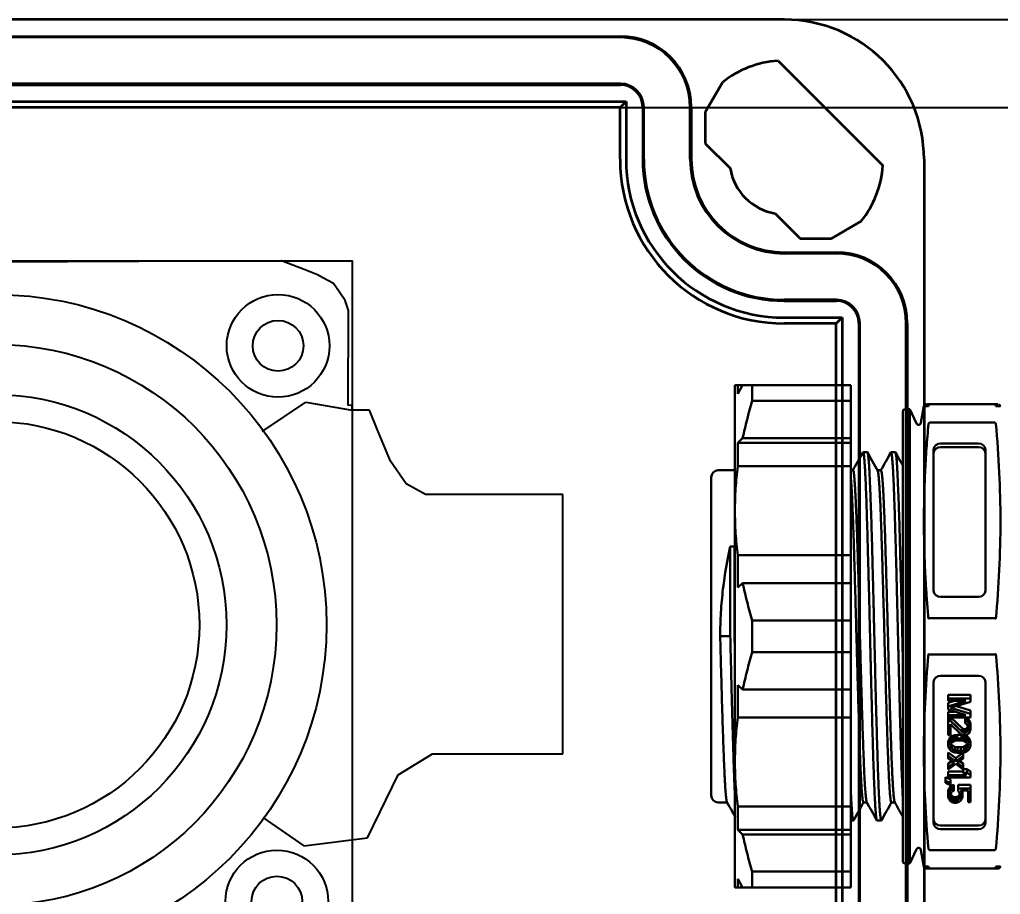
# Model space of a CAD drawing. Header units: inches. Extents: x 0.6 to 15.5, y 0.5 to 6.4.
# Drawn here: x 11.043 to 13.116, y 3.366 to 5.216 of the extents above; entities that cross this region are included whole.
import ezdxf

# ---------------------------------------------------------------- set-up
doc = ezdxf.new("R2010")
doc.units = ezdxf.units.IN
doc.header["$MEASUREMENT"] = 0
doc.layers.add('Enclosure', color=3, linetype='Continuous')
doc.layers.add('PARTS_TOP', color=111, linetype='Continuous')
doc.styles.get("Standard").update_dxf_attribs({"font": 'arial.ttf'})
doc.dimstyles.get("Standard").update_dxf_attribs({"dimtxt": 0.18, "dimasz": 0.18, "dimexe": 0.18, "dimexo": 0.0625, "dimgap": 0.09, "dimtad": 0, "dimtih": 1, "dimtoh": 1, "dimdec": 4, "dimzin": 0, "dimdsep": 46, "dimtxsty": 'Standard', "dimcen": 0.09, "dimadec": 0, "dimazin": 0, "dimtfac": 1, "dimtdec": 4, "dimtofl": 0, "dimtmove": 0, "dimatfit": 3, "dimfxl": 1, "dimtolj": 1, "dimtzin": 0, "dimarcsym": 0})

# ---------------------------------------------------------------- blocks, each defined once
blk = doc.blocks.new('Pi Cam')
for p, q in [((0.0154, 0.8541), (-0.1998, 0.8541)), ((-0.1998, 0.8541), (-0.1998, 0.7476)), ((0.2012, 0.8419), (0.0154, 0.8541)), ((0.1991, 0.7476), (0.2012, 0.8419)), ((-0.6706, 0.7476), (-0.6799, 0.737)), ((-0.1998, 0.7476), (-0.6706, 0.7476)), ((0.6581, 0.7373), (0.1991, 0.7476)), ((-0.6799, 0.737), (-0.7169, 0.7133)), ((0.7115, 0.7194), (0.6581, 0.7373)), ((-0.7169, 0.7133), (-0.7302, 0.6948)), ((0.7453, 0.6631), (0.7115, 0.7194)), ((-0.7302, 0.6948), (-0.7302, 0.6681)), ((-0.7302, 0.6681), (-0.7302, 0.6948)), ((0.7634, 0.633), (0.7453, 0.6631)), ((0.7698, -0.6029), (0.7634, 0.633)), ((-0.4075, -0.5636), (-0.4668, -0.6505)), ((0.409, -0.5626), (0.4706, -0.6545)), ((0.751, -0.6512), (0.7698, -0.6029)), ((-0.4668, -0.6505), (-0.4504, -0.7853)), ((0.4706, -0.6545), (0.454, -0.7524)), ((0.7399, -0.679), (0.751, -0.6512)), ((0.733, -0.6921), (0.7399, -0.679)), ((0.722, -0.7129), (0.733, -0.6921)), ((0.7032, -0.7257), (0.722, -0.7129)), ((0.4644, -0.7524), (0.4636, -0.7439)), ((0.4636, -0.7439), (0.6645, -0.7449)), ((0.6645, -0.7449), (0.6855, -0.7376)), ((0.6855, -0.7376), (0.7032, -0.7257)), ((0.454, -0.789), (0.454, -0.7524)), ((0.454, -0.7524), (0.4644, -0.7524)), ((-0.4504, -0.7853), (-0.3168, -0.8495)), ((0.3461, -0.8338), (0.4138, -0.8057)), ((0.4138, -0.8057), (0.454, -0.789)), ((-0.3168, -0.8495), (-0.2727, -0.9225)), ((0.2978, -0.867), (0.3461, -0.8338)), ((0.2757, -0.9073), (0.2978, -0.867)), ((0.2757, -1.1979), (0.2757, -0.9073)), ((-0.2727, -0.9225), (-0.2727, -1.1979)), ((-0.2727, -1.1979), (0.2757, -1.1979))]:
    blk.add_line(p, q)
blk.add_lwpolyline([(-0.7302, 0.7476), (0.7698, 0.7476), (0.7698, -0.7524), (-0.7302, -0.7524)], close=True)
for centre, radius in [((0, 0), 0.6982), ((-0.5836, 0.5796), 0.1085), ((0.5932, 0.5843), 0.1085), ((-0.5836, 0.5796), 0.0536), ((0.5932, 0.5843), 0.0536), ((0, 0), 0.5927), ((0, 0), 0.4869), ((0, 0), 0.4296), ((-0.5849, -0.5934), 0.1085), ((0.5899, -0.5959), 0.1085), ((-0.5849, -0.5934), 0.0536), ((0.5899, -0.5959), 0.0536)]:
    blk.add_circle(centre, radius)
blk = doc.blocks.new('CG-32_CableGland')
at = {"color": 7, "linetype": 'Continuous', "lineweight": 30}
for p, q in [((1.0239, 0.4925), (1.2321, 0.4925)), ((1.0239, 0.4925), (1.0239, 0.459)), ((1.2321, 0.459), (1.2321, 0.4925)), ((1.2524, 0.4925), (1.2626, 0.4739)), ((1.2533, 0.4925), (1.2626, 0.4925)), ((1.2626, 0.4739), (1.2626, 0.4925)), ((1.2689, 0.227), (1.2689, 0.4925)), ((1.2321, 0.459), (1.0239, 0.459)), ((1.0239, 0.459), (1.0239, 0.3802)), ((0.7222, 0.4525), (0.8547, 0.4525)), ((0.8756, 0.413), (0.8693, 0.4485)), ((0.8989, 0.4415), (0.8851, 0.4118)), ((0.8989, 0.4415), (0.8989, -0.0385)), ((0.9089, 0.4415), (0.8989, 0.4415)), ((0.9139, -0.5135), (0.9139, 0.4365)), ((0.7222, 0.4139), (0.8547, 0.4139)), ((1.0239, 0.3802), (1.2524, 0.3802)), ((1.0239, 0.3802), (1.0239, 0.3709)), ((1.2626, 0.3709), (1.2524, 0.3802)), ((0.7389, 0.356), (0.7389, 0.0581)), ((0.8339, 0.369), (0.7539, 0.369)), ((0.8339, 0.3615), (0.7539, 0.3615)), ((0.8489, 0.0581), (0.8489, 0.356)), ((1.0239, 0.3709), (1.2626, 0.3709)), ((1.0239, 0.3709), (1.0239, 0.3211)), ((1.2626, 0.3211), (1.2626, 0.3709)), ((0.9685, 0.351), (0.9591, 0.351)), ((1.0239, 0.3509), (1.0182, 0.3509)), ((0.7711, 0.3118), (0.776, 0.3118)), ((0.7711, 0.283), (0.7711, 0.3118)), ((0.776, 0.3118), (0.776, 0.2873)), ((0.792, 0.3092), (0.796, 0.3118)), ((0.796, 0.3118), (0.801, 0.3135)), ((0.801, 0.3135), (0.805, 0.3135)), ((0.805, 0.3135), (0.81, 0.3118)), ((0.81, 0.3118), (0.8139, 0.3092)), ((0.938, 0.3125), (0.9306, 0.3125)), ((0.9971, 0.3125), (0.9899, 0.3125)), ((1.2626, 0.3211), (1.0239, 0.3211)), ((1.0239, 0.3211), (1.0239, 0.133)), ((1.3039, 0.3125), (1.2854, 0.3125)), ((0.788, 0.3008), (0.789, 0.305)), ((0.788, 0.2957), (0.788, 0.3008)), ((0.789, 0.2915), (0.788, 0.2957)), ((0.788, 0.2957), (0.788, 0.2882)), ((0.789, 0.305), (0.792, 0.3092)), ((0.792, 0.2873), (0.789, 0.2915)), ((0.789, 0.2915), (0.789, 0.2873)), ((0.794, 0.3042), (0.793, 0.3008)), ((0.793, 0.3008), (0.793, 0.2957)), ((0.793, 0.2957), (0.794, 0.2923)), ((0.794, 0.2967), (0.7934, 0.2945)), ((0.796, 0.3067), (0.794, 0.3042)), ((0.794, 0.3042), (0.794, 0.2967)), ((0.796, 0.2992), (0.794, 0.2967)), ((0.794, 0.2923), (0.797, 0.2889)), ((0.799, 0.3084), (0.796, 0.3067)), ((0.796, 0.3067), (0.796, 0.2992)), ((0.799, 0.3009), (0.796, 0.2992)), ((0.802, 0.3092), (0.799, 0.3084)), ((0.799, 0.3084), (0.799, 0.3009)), ((0.802, 0.3017), (0.799, 0.3009)), ((0.804, 0.3092), (0.802, 0.3092)), ((0.802, 0.3092), (0.802, 0.3017)), ((0.804, 0.3017), (0.802, 0.3017)), ((0.807, 0.3084), (0.804, 0.3092)), ((0.804, 0.3092), (0.804, 0.3017)), ((0.807, 0.3009), (0.804, 0.3017)), ((0.81, 0.3067), (0.807, 0.3084)), ((0.807, 0.3084), (0.807, 0.3009)), ((0.81, 0.2992), (0.807, 0.3009)), ((0.8119, 0.3042), (0.81, 0.3067)), ((0.81, 0.3067), (0.81, 0.2992)), ((0.8119, 0.2967), (0.81, 0.2992)), ((0.81, 0.2898), (0.8119, 0.2923)), ((0.8129, 0.3008), (0.8119, 0.3042)), ((0.8119, 0.3042), (0.8119, 0.2967)), ((0.8126, 0.2945), (0.8119, 0.2967)), ((0.8119, 0.2923), (0.8129, 0.2957)), ((0.8129, 0.2957), (0.8129, 0.3008)), ((0.8139, 0.3092), (0.8169, 0.305)), ((0.8169, 0.2915), (0.8139, 0.2873)), ((0.8169, 0.305), (0.8179, 0.3008)), ((0.8179, 0.2957), (0.8169, 0.2915)), ((0.8169, 0.2915), (0.8169, 0.284)), ((0.8179, 0.3008), (0.8179, 0.2957)), ((0.8179, 0.2957), (0.8179, 0.2882)), ((1.3189, -0.3745), (1.3189, 0.2975)), ((0.797, 0.283), (0.7711, 0.283)), ((0.7711, 0.283), (0.7711, 0.2755)), ((0.797, 0.2755), (0.7711, 0.2755)), ((0.776, 0.2873), (0.792, 0.2873)), ((0.7882, 0.2873), (0.788, 0.2882)), ((0.797, 0.2889), (0.797, 0.283)), ((0.797, 0.283), (0.797, 0.2755)), ((0.806, 0.2881), (0.81, 0.2898)), ((0.806, 0.283), (0.806, 0.2881)), ((0.81, 0.2847), (0.806, 0.283)), ((0.806, 0.283), (0.806, 0.2755)), ((0.81, 0.2772), (0.806, 0.2755)), ((0.8139, 0.2873), (0.81, 0.2847)), ((0.81, 0.2847), (0.81, 0.2772)), ((0.8139, 0.2798), (0.81, 0.2772)), ((0.8129, 0.272), (0.8129, 0.2763)), ((0.8129, 0.2763), (0.8239, 0.2712)), ((0.8239, 0.267), (0.8129, 0.272)), ((0.8129, 0.272), (0.8129, 0.2645)), ((0.8139, 0.2873), (0.8139, 0.2798)), ((0.8169, 0.284), (0.8139, 0.2798)), ((0.8179, 0.2882), (0.8169, 0.284)), ((0.8239, 0.2712), (0.8239, 0.267)), ((0.7711, 0.2551), (0.7711, 0.2602)), ((0.7711, 0.2602), (0.8179, 0.2602)), ((0.778, 0.25), (0.7711, 0.2551)), ((0.7711, 0.2551), (0.7711, 0.2476)), ((0.786, 0.25), (0.778, 0.25)), ((0.778, 0.25), (0.778, 0.2425)), ((0.8179, 0.2551), (0.779, 0.2551)), ((0.779, 0.2551), (0.786, 0.25)), ((0.786, 0.25), (0.786, 0.2433)), ((0.8239, 0.2595), (0.8129, 0.2645)), ((0.8179, 0.2602), (0.8179, 0.2551)), ((0.8179, 0.2551), (0.8179, 0.2476)), ((0.8239, 0.267), (0.8239, 0.2595)), ((0.778, 0.2425), (0.7711, 0.2476)), ((0.786, 0.2425), (0.778, 0.2425)), ((0.8179, 0.2476), (0.786, 0.2476)), ((0.786, 0.2382), (0.786, 0.2433)), ((0.786, 0.2433), (0.802, 0.2314)), ((0.799, 0.2289), (0.786, 0.2382)), ((0.786, 0.2382), (0.786, 0.2307)), ((0.7938, 0.2251), (0.786, 0.2307)), ((0.786, 0.2196), (0.799, 0.2289)), ((0.802, 0.2314), (0.8179, 0.2433)), ((0.8179, 0.2382), (0.805, 0.2289)), ((0.805, 0.2289), (0.8179, 0.2196)), ((0.8179, 0.2307), (0.8102, 0.2251)), ((0.8179, 0.2433), (0.8179, 0.2382)), ((0.8179, 0.2382), (0.8179, 0.2307)), ((0.785, 0.2069), (0.79, 0.2078)), ((0.802, 0.2264), (0.786, 0.2145)), ((0.786, 0.2145), (0.786, 0.2196)), ((0.786, 0.2145), (0.786, 0.2071)), ((0.802, 0.2189), (0.7861, 0.2071)), ((0.79, 0.2078), (0.799, 0.2078)), ((0.799, 0.2078), (0.804, 0.2069)), ((0.8179, 0.2145), (0.802, 0.2264)), ((0.802, 0.2264), (0.802, 0.2189)), ((0.8179, 0.207), (0.802, 0.2189)), ((0.8179, 0.2196), (0.8179, 0.2145)), ((0.8179, 0.2145), (0.8179, 0.207)), ((1.2689, -0.304), (1.2689, 0.227)), ((0.7711, 0.1925), (0.7721, 0.1976)), ((0.7721, 0.1875), (0.7711, 0.1925)), ((0.7711, 0.1925), (0.7711, 0.185)), ((0.7721, 0.1976), (0.775, 0.2018)), ((0.775, 0.1832), (0.7721, 0.1875)), ((0.7721, 0.1875), (0.7721, 0.18)), ((0.775, 0.2018), (0.778, 0.2044)), ((0.777, 0.1968), (0.776, 0.1925)), ((0.776, 0.1925), (0.777, 0.1883)), ((0.777, 0.1893), (0.7769, 0.1888)), ((0.779, 0.1993), (0.777, 0.1968)), ((0.777, 0.1968), (0.777, 0.1893)), ((0.779, 0.1918), (0.777, 0.1893)), ((0.777, 0.1883), (0.779, 0.1858)), ((0.778, 0.2044), (0.782, 0.2061)), ((0.785, 0.2027), (0.779, 0.1993)), ((0.779, 0.1993), (0.779, 0.1918)), ((0.785, 0.1952), (0.779, 0.1918)), ((0.782, 0.2061), (0.785, 0.2069)), ((0.791, 0.2035), (0.785, 0.2027)), ((0.785, 0.2027), (0.785, 0.1952)), ((0.791, 0.196), (0.785, 0.1952)), ((0.798, 0.2035), (0.791, 0.2035)), ((0.791, 0.2035), (0.791, 0.196)), ((0.798, 0.196), (0.791, 0.196)), ((0.804, 0.2027), (0.798, 0.2035)), ((0.798, 0.2035), (0.798, 0.196)), ((0.804, 0.1952), (0.798, 0.196)), ((0.804, 0.2069), (0.807, 0.2061)), ((0.81, 0.1993), (0.804, 0.2027)), ((0.804, 0.2027), (0.804, 0.1952)), ((0.81, 0.1918), (0.804, 0.1952)), ((0.807, 0.2061), (0.8109, 0.2044)), ((0.8119, 0.1968), (0.81, 0.1993)), ((0.81, 0.1993), (0.81, 0.1918)), ((0.8119, 0.1893), (0.81, 0.1918)), ((0.81, 0.1858), (0.8119, 0.1883)), ((0.8109, 0.2044), (0.8139, 0.2018)), ((0.8129, 0.1925), (0.8119, 0.1968)), ((0.8119, 0.1968), (0.8119, 0.1893)), ((0.8119, 0.1883), (0.8129, 0.1925)), ((0.8121, 0.1888), (0.8119, 0.1893)), ((0.8139, 0.2018), (0.8169, 0.1976)), ((0.8169, 0.1875), (0.8139, 0.1832)), ((0.8169, 0.1976), (0.8179, 0.1925)), ((0.8179, 0.1925), (0.8169, 0.1875)), ((0.8169, 0.1875), (0.8169, 0.18)), ((0.8179, 0.1925), (0.8179, 0.185)), ((0.7721, 0.18), (0.7711, 0.185)), ((0.775, 0.1757), (0.7721, 0.18)), ((0.7721, 0.1629), (0.774, 0.1663)), ((0.774, 0.1663), (0.778, 0.1697)), ((0.778, 0.1807), (0.775, 0.1832)), ((0.775, 0.1832), (0.775, 0.1757)), ((0.778, 0.1732), (0.775, 0.1757)), ((0.782, 0.179), (0.778, 0.1807)), ((0.778, 0.1807), (0.778, 0.1732)), ((0.782, 0.1715), (0.778, 0.1732)), ((0.778, 0.1697), (0.782, 0.1705)), ((0.779, 0.1858), (0.785, 0.1824)), ((0.785, 0.1782), (0.782, 0.179)), ((0.782, 0.179), (0.782, 0.1715)), ((0.785, 0.1707), (0.782, 0.1715)), ((0.782, 0.1705), (0.784, 0.1705)), ((0.784, 0.1705), (0.788, 0.1697)), ((0.785, 0.1824), (0.791, 0.1815)), ((0.79, 0.1773), (0.785, 0.1782)), ((0.785, 0.1782), (0.785, 0.1707)), ((0.79, 0.1698), (0.785, 0.1707)), ((0.788, 0.1697), (0.791, 0.168)), ((0.799, 0.1773), (0.79, 0.1773)), ((0.79, 0.1773), (0.79, 0.1698)), ((0.799, 0.1698), (0.79, 0.1698)), ((0.791, 0.1815), (0.798, 0.1815)), ((0.791, 0.168), (0.8129, 0.1469)), ((0.798, 0.1815), (0.804, 0.1824)), ((0.804, 0.1782), (0.799, 0.1773)), ((0.799, 0.1773), (0.799, 0.1698)), ((0.804, 0.1707), (0.799, 0.1698)), ((0.804, 0.1824), (0.81, 0.1858)), ((0.807, 0.179), (0.804, 0.1782)), ((0.804, 0.1782), (0.804, 0.1707)), ((0.807, 0.1715), (0.804, 0.1707)), ((0.8109, 0.1807), (0.807, 0.179)), ((0.807, 0.179), (0.807, 0.1715)), ((0.8109, 0.1732), (0.807, 0.1715)), ((0.8139, 0.1832), (0.8109, 0.1807)), ((0.8109, 0.1807), (0.8109, 0.1732)), ((0.8139, 0.1757), (0.8109, 0.1732)), ((0.8129, 0.1469), (0.8129, 0.1705)), ((0.8129, 0.1705), (0.8179, 0.1705)), ((0.8139, 0.1832), (0.8139, 0.1757)), ((0.8169, 0.18), (0.8139, 0.1757)), ((0.8179, 0.185), (0.8169, 0.18)), ((0.8179, 0.1705), (0.8179, 0.1401)), ((0.7711, 0.1579), (0.7721, 0.1629)), ((0.7711, 0.1545), (0.7711, 0.1579)), ((0.7721, 0.1486), (0.7711, 0.1545)), ((0.7711, 0.1545), (0.7711, 0.147)), ((0.7721, 0.1411), (0.7711, 0.147)), ((0.774, 0.1452), (0.7721, 0.1486)), ((0.7721, 0.1486), (0.7721, 0.1411)), ((0.778, 0.1418), (0.774, 0.1452)), ((0.774, 0.1452), (0.774, 0.1377)), ((0.777, 0.1612), (0.776, 0.157)), ((0.776, 0.157), (0.776, 0.1536)), ((0.776, 0.1536), (0.777, 0.1494)), ((0.777, 0.1537), (0.7765, 0.1516)), ((0.779, 0.1638), (0.777, 0.1612)), ((0.777, 0.1612), (0.777, 0.1537)), ((0.779, 0.1563), (0.777, 0.1537)), ((0.777, 0.1494), (0.779, 0.1469)), ((0.782, 0.1655), (0.779, 0.1638)), ((0.779, 0.1638), (0.779, 0.1563)), ((0.782, 0.158), (0.779, 0.1563)), ((0.779, 0.1469), (0.782, 0.1452)), ((0.784, 0.1655), (0.782, 0.1655)), ((0.782, 0.1655), (0.782, 0.158)), ((0.784, 0.158), (0.782, 0.158)), ((0.782, 0.1452), (0.782, 0.1409)), ((0.788, 0.1638), (0.784, 0.1655)), ((0.784, 0.1655), (0.784, 0.158)), ((0.788, 0.1563), (0.784, 0.158)), ((0.8129, 0.1401), (0.788, 0.1638)), ((0.788, 0.1638), (0.788, 0.1563)), ((0.8122, 0.1333), (0.788, 0.1563)), ((0.7711, 0.1257), (0.7711, 0.1333)), ((0.7711, 0.1333), (0.8179, 0.1333)), ((0.8129, 0.113), (0.7711, 0.1257)), ((0.7711, 0.1257), (0.7711, 0.1182)), ((0.774, 0.1377), (0.7721, 0.1411)), ((0.778, 0.1343), (0.774, 0.1377)), ((0.782, 0.1409), (0.778, 0.1418)), ((0.778, 0.1418), (0.778, 0.1343)), ((0.782, 0.1334), (0.778, 0.1343)), ((0.781, 0.1283), (0.8179, 0.1164)), ((0.8179, 0.1283), (0.781, 0.1283)), ((0.782, 0.1409), (0.782, 0.1334)), ((0.8179, 0.1401), (0.8129, 0.1401)), ((0.8129, 0.1401), (0.8129, 0.1333)), ((0.8179, 0.1401), (0.8179, 0.1333)), ((0.8179, 0.1333), (0.8179, 0.1283)), ((0.8179, 0.1283), (0.8179, 0.1208)), ((1.0239, 0.133), (1.2626, 0.133)), ((1.0239, 0.133), (1.0239, 0.0739)), ((1.2626, 0.0645), (1.2626, 0.133)), ((0.8006, 0.1093), (0.7711, 0.1182)), ((0.7711, 0.1003), (0.8129, 0.113)), ((0.8179, 0.1096), (0.781, 0.0978)), ((0.8179, 0.1208), (0.8044, 0.1208)), ((0.8179, 0.1164), (0.8179, 0.1096)), ((0.8179, 0.1096), (0.8179, 0.1021)), ((0.7711, 0.0927), (0.7711, 0.1003)), ((0.8179, 0.0927), (0.7711, 0.0927)), ((0.7711, 0.0927), (0.7711, 0.0852)), ((0.8179, 0.0852), (0.7711, 0.0852)), ((0.781, 0.0978), (0.8179, 0.0978)), ((0.8179, 0.1021), (0.8044, 0.0978)), ((0.8179, 0.0978), (0.8179, 0.0927)), ((0.8179, 0.0927), (0.8179, 0.0852)), ((1.0239, 0.0739), (1.2524, 0.0739)), ((1.0239, 0.0739), (1.0239, -0.005)), ((1.2626, 0.0645), (1.2524, 0.0739)), ((0.7539, 0.0451), (0.8339, 0.0451)), ((0.7222, 0.0002), (0.8547, 0.0002)), ((1.0239, -0.005), (1.2321, -0.005)), ((1.0239, -0.005), (1.0239, -0.072)), ((1.2321, -0.072), (1.2321, -0.005)), ((1.2696, -0.0385), (1.2689, -0.0112)), ((0.8989, -0.0385), (0.8989, -0.5185)), ((1.2696, -0.0385), (1.2696, -0.2285)), ((1.2999, -0.0385), (1.2786, -0.0385)), ((1.2786, -0.0385), (1.2786, -0.2285)), ((0.7222, -0.0771), (0.8547, -0.0771)), ((1.2321, -0.072), (1.0239, -0.072)), ((1.0239, -0.072), (1.0239, -0.1508)), ((0.8339, -0.122), (0.7539, -0.122)), ((0.7389, -0.135), (0.7389, -0.4329)), ((0.8489, -0.4329), (0.8489, -0.135)), ((1.2524, -0.1508), (1.2626, -0.1414)), ((1.2626, -0.2099), (1.2626, -0.1414)), ((1.0239, -0.1508), (1.2524, -0.1508)), ((1.0239, -0.1508), (1.0239, -0.2099)), ((1.2626, -0.2099), (1.0239, -0.2099)), ((1.0239, -0.2099), (1.0239, -0.398)), ((1.2696, -0.2285), (1.2689, -0.2254)), ((1.2696, -0.2285), (1.2786, -0.2285)), ((1.2689, -0.5695), (1.2689, -0.304)), ((0.9674, -0.3895), (0.9601, -0.3895)), ((1.0192, -0.3895), (1.0194, -0.389)), ((1.0239, -0.3895), (1.0192, -0.3895)), ((1.3039, -0.3895), (1.2689, -0.3895)), ((1.0239, -0.398), (1.2626, -0.398)), ((1.0239, -0.398), (1.0239, -0.4478)), ((1.2626, -0.4478), (1.2626, -0.398)), ((0.9296, -0.4279), (0.9389, -0.4279)), ((0.9886, -0.4279), (0.998, -0.4279)), ((0.7539, -0.4384), (0.8339, -0.4384)), ((0.7539, -0.4459), (0.8339, -0.4459)), ((1.2626, -0.4478), (1.0239, -0.4478)), ((1.0239, -0.4478), (1.0239, -0.4571)), ((1.2626, -0.4478), (1.2524, -0.4571)), ((1.2524, -0.4571), (1.0239, -0.4571)), ((1.0239, -0.4571), (1.0239, -0.536)), ((0.7222, -0.4908), (0.8547, -0.4908)), ((0.8693, -0.5254), (0.8756, -0.4899)), ((0.8851, -0.4887), (0.8989, -0.5185)), ((0.7222, -0.5295), (0.8547, -0.5295)), ((0.8693, -0.5254), (0.8693, -0.5253)), ((0.9089, -0.5185), (0.8989, -0.5185)), ((1.0239, -0.536), (1.2321, -0.536)), ((1.0239, -0.536), (1.0239, -0.5695)), ((1.2321, -0.5695), (1.2321, -0.536)), ((1.2524, -0.5695), (1.2626, -0.5508)), ((1.2626, -0.5695), (1.2626, -0.5508)), ((1.2321, -0.5695), (1.0239, -0.5695)), ((1.2626, -0.5695), (1.2533, -0.5695))]:
    blk.add_line(p, q, dxfattribs=at)
for centre, radius, start, end in [((0.8625, 0.445), 0.00783, 34.1283, 71.5402), ((0.9089, 0.4365), 0.005, 0, 90), ((0.8805, 0.4139), 0.005, 190, 335), ((0.753, 0.3549), 0.0141, 86.1887, 175.5981), ((0.753, 0.3474), 0.0141, 86.1887, 175.5981), ((0.8349, 0.3549), 0.0141, 4.4019, 93.8113), ((0.8349, 0.3474), 0.0141, 4.4019, 93.8113), ((1.3039, 0.2975), 0.015, 0, 90), ((0.753, 0.0592), 0.0141, 184.4019, 273.8113), ((0.8349, 0.0592), 0.0141, 266.1887, 355.5981), ((0.753, -0.1361), 0.0141, 86.1887, 175.5981), ((0.8349, -0.1361), 0.0141, 4.4019, 93.8113), ((1.3039, -0.3745), 0.015, 270, 0), ((0.753, -0.4243), 0.0141, 184.4019, 273.8113), ((0.753, -0.4318), 0.0141, 184.4019, 273.8113), ((0.8349, -0.4243), 0.0141, 266.1887, 355.5981), ((0.8349, -0.4318), 0.0141, 266.1887, 355.5981), ((0.8805, -0.4908), 0.005, 25, 170), ((0.9089, -0.5135), 0.005, 270, 0), ((0.7143, -0.522), 0.00774, 213.9501, 249.7221)]:
    blk.add_arc(centre, radius, start, end, dxfattribs=at)
for points, knots in [([(1.2321, 0.4925), (1.2359, 0.4925), (1.2435, 0.4925), (1.2494, 0.4925), (1.2524, 0.4925)], [0, 0, 0, 0, 0.4996715, 1, 1, 1, 1]), ([(1.2626, 0.4925), (1.2644, 0.4925), (1.2681, 0.4925), (1.2687, 0.4925), (1.2689, 0.4925)], [0, 0, 0, 0, 0.499179, 1, 1, 1, 1]), ([(1.2524, 0.3802), (1.2494, 0.3934), (1.2435, 0.4199), (1.2359, 0.446), (1.2321, 0.459)], [0, 0, 0, 0, 0.499645, 1, 1, 1, 1]), ([(0.7079, 0.4484), (0.7078, 0.4484), (0.7076, 0.4484), (0.7106, 0.4484), (0.715, 0.4483), (0.7172, 0.4483)], [0, 0, 0, 0, 0.199693, 0.5983927, 1, 1, 1, 1]), ([(0.7119, 0.4524), (0.7118, 0.4524), (0.7117, 0.4524), (0.7114, 0.4523), (0.7112, 0.4522), (0.7112, 0.4522), (0.7111, 0.4521), (0.7111, 0.4521), (0.711, 0.4521), (0.711, 0.4521), (0.711, 0.4521), (0.711, 0.4521), (0.7109, 0.4521), (0.7109, 0.452), (0.7108, 0.452), (0.7105, 0.4519), (0.71, 0.4516), (0.7093, 0.4511), (0.7084, 0.4503), (0.7081, 0.4497), (0.7079, 0.4494)], [0, 0, 0, 0, 0.145509, 0.182697, 0.187941, 0.191697, 0.193069, 0.194157, 0.194621, 0.195051, 0.195466, 0.19589, 0.196832, 0.197998, 0.201205, 0.211555, 0.248149, 0.379283, 0.651438, 1, 1, 1, 1]), ([(0.713, 0.4525), (0.7128, 0.4525), (0.712, 0.4525), (0.7151, 0.4525), (0.7198, 0.4525), (0.7222, 0.4525)], [0, 0, 0, 0, 0.1201096, 0.5600334, 1, 1, 1, 1]), ([(0.7221, 0.4525), (0.7217, 0.4525), (0.7206, 0.4524), (0.7191, 0.4516), (0.7178, 0.4502), (0.7174, 0.449), (0.7172, 0.4483)], [0, 0, 0, 0, 0.194471, 0.433765, 0.70906, 1, 1, 1, 1]), ([(0.8639, 0.4525), (0.8641, 0.4525), (0.8649, 0.4525), (0.8617, 0.4525), (0.857, 0.4525), (0.8546, 0.4525)], [0, 0, 0, 0, 0.120122, 0.5600396, 1, 1, 1, 1]), ([(0.8597, 0.4483), (0.8595, 0.4488), (0.8593, 0.4496), (0.8586, 0.4508), (0.8577, 0.4516), (0.8566, 0.4522), (0.8557, 0.4525), (0.855, 0.4525), (0.8547, 0.4525)], [0, 0, 0, 0, 0.194594, 0.38593, 0.566571, 0.730851, 0.875611, 1, 1, 1, 1]), ([(0.8597, 0.4483), (0.8619, 0.4483), (0.8662, 0.4484), (0.8693, 0.4484), (0.869, 0.4484), (0.869, 0.4484)], [0, 0, 0, 0, 0.401554, 0.800383, 1, 1, 1, 1]), ([(0.7172, 0.4111), (0.7111, 0.3425), (0.7075, 0.2737), (0.7075, 0.1361), (0.7111, 0.0674), (0.7172, -0.0012)], [0, 0, 0, 0, 0.5, 0.5, 1, 1, 1, 1]), ([(0.7222, 0.4139), (0.7218, 0.4139), (0.7208, 0.4139), (0.7195, 0.4135), (0.7184, 0.4129), (0.7176, 0.4121), (0.7173, 0.4114), (0.7172, 0.4111)], [0, 0, 0, 0, 0.1916648, 0.3873197, 0.5871452, 0.7913252, 1, 1, 1, 1]), ([(0.8546, 0.4139), (0.8551, 0.4139), (0.856, 0.4139), (0.8573, 0.4135), (0.8584, 0.4129), (0.8593, 0.4121), (0.8595, 0.4114), (0.8597, 0.4111)], [0, 0, 0, 0, 0.191666, 0.387322, 0.587147, 0.791327, 1, 1, 1, 1]), ([(0.8597, -0.0012), (0.8658, 0.0674), (0.8694, 0.1361), (0.8694, 0.2737), (0.8658, 0.3425), (0.8597, 0.4111)], [0, 0, 0, 0, 0.5, 0.5, 1, 1, 1, 1]), ([(0.9311, 0.312), (0.9294, 0.3149), (0.9263, 0.3207), (0.9208, 0.3305), (0.9165, 0.3382), (0.9143, 0.3422), (0.9139, 0.343)], [0, 0, 0, 0, 0.310249, 0.608588, 0.916488, 1, 1, 1, 1]), ([(0.9591, 0.3511), (0.9555, 0.3445), (0.9484, 0.3317), (0.9412, 0.3189), (0.9377, 0.3125)], [0, 0, 0, 0, 0.509147, 1, 1, 1, 1]), ([(0.9889, -0.4275), (0.9888, -0.4276), (0.9884, -0.4279), (0.9878, -0.4255), (0.987, -0.4206), (0.9862, -0.4127), (0.9853, -0.4022), (0.9846, -0.3893), (0.9838, -0.374), (0.9831, -0.3563), (0.9823, -0.3362), (0.9815, -0.3139), (0.9806, -0.2896), (0.9798, -0.263), (0.979, -0.2351), (0.9783, -0.2062), (0.9775, -0.1763), (0.9767, -0.1452), (0.9759, -0.1133), (0.9751, -0.0809), (0.9743, -0.0485), (0.9735, -0.0159), (0.9727, 0.0167), (0.972, 0.0493), (0.9712, 0.0813), (0.9704, 0.1123), (0.9695, 0.1422), (0.9687, 0.1712), (0.9679, 0.1983), (0.9671, 0.2234), (0.9664, 0.2465), (0.9656, 0.2679), (0.9648, 0.2864), (0.9641, 0.302), (0.9634, 0.3151), (0.9627, 0.3263), (0.962, 0.3355), (0.9613, 0.3426), (0.9606, 0.3476), (0.9599, 0.3506), (0.9595, 0.3508), (0.9593, 0.3509)], [0, 0, 0, 0, 0.011262, 0.03723, 0.063377, 0.090092, 0.117001, 0.143106, 0.169383, 0.196203, 0.223212, 0.249862, 0.27671, 0.304168, 0.331831, 0.358029, 0.3844, 0.411326, 0.43845, 0.464916, 0.491573, 0.518038, 0.544683, 0.571895, 0.599304, 0.625986, 0.652866, 0.680362, 0.708065, 0.734215, 0.760538, 0.787409, 0.814474, 0.837803, 0.861264, 0.885127, 0.909124, 0.932451, 0.955901, 0.979736, 1, 1, 1, 1]), ([(0.9902, 0.3119), (0.9866, 0.3184), (0.9794, 0.3314), (0.9722, 0.3444), (0.9686, 0.351)], [0, 0, 0, 0, 0.49998, 1, 1, 1, 1]), ([(0.9688, 0.3503), (0.9689, 0.35), (0.9694, 0.3493), (0.9701, 0.3451), (0.9709, 0.3381), (0.9716, 0.3281), (0.9724, 0.3156), (0.9732, 0.3005), (0.974, 0.2829), (0.9748, 0.2628), (0.9757, 0.2405), (0.9765, 0.2167), (0.9772, 0.1914), (0.978, 0.1642), (0.9787, 0.1355), (0.9795, 0.1055), (0.9804, 0.0744), (0.9812, 0.0421), (0.982, 0.0094), (0.9828, -0.0232), (0.9835, -0.0553), (0.9843, -0.0874), (0.985, -0.1191), (0.9859, -0.1506), (0.9867, -0.1813), (0.9875, -0.2108), (0.9883, -0.2392), (0.989, -0.2665), (0.9898, -0.2924), (0.9905, -0.3164), (0.9914, -0.3385), (0.9922, -0.3587), (0.993, -0.3764), (0.9938, -0.3915), (0.9946, -0.4041), (0.9953, -0.4142), (0.9961, -0.4217), (0.9969, -0.4262), (0.9975, -0.4281), (0.9978, -0.4277), (0.9979, -0.4276)], [0, 0, 0, 0, 0.016292, 0.043149, 0.070189, 0.097804, 0.125619, 0.152689, 0.179959, 0.207855, 0.235962, 0.262487, 0.289188, 0.316445, 0.343899, 0.370849, 0.397997, 0.425753, 0.453712, 0.480385, 0.507236, 0.53358, 0.560297, 0.587207, 0.614505, 0.640988, 0.667645, 0.694854, 0.722255, 0.74929, 0.776527, 0.804383, 0.832447, 0.859024, 0.885777, 0.913094, 0.94061, 0.967459, 0.994502, 1, 1, 1, 1]), ([(1.0183, 0.3511), (1.0146, 0.3446), (1.0075, 0.3317), (1.0004, 0.3189), (0.9969, 0.3125)], [0, 0, 0, 0, 0.508481, 1, 1, 1, 1]), ([(1.0239, 0.2839), (1.0237, 0.2889), (1.0232, 0.2999), (1.0226, 0.3141), (1.0218, 0.327), (1.021, 0.3371), (1.0202, 0.3446), (1.0193, 0.3492), (1.0187, 0.3512), (1.0184, 0.3508), (1.0183, 0.3507)], [0, 0, 0, 0, 0.116444, 0.25842, 0.401417, 0.541852, 0.68332, 0.827958, 0.973658, 1, 1, 1, 1]), ([(1.2857, 0.3119), (1.2821, 0.3184), (1.2762, 0.329), (1.2703, 0.3396), (1.2681, 0.3437)], [0, 0, 0, 0, 0.613589, 1, 1, 1, 1]), ([(0.9601, -0.3895), (0.9597, -0.3888), (0.959, -0.3878), (0.9581, -0.3817), (0.9572, -0.3734), (0.9563, -0.3616), (0.9554, -0.3466), (0.9547, -0.3329), (0.9539, -0.3168), (0.9531, -0.2979), (0.9523, -0.2768), (0.9515, -0.2541), (0.9508, -0.2301), (0.95, -0.2047), (0.9492, -0.1779), (0.9484, -0.1501), (0.9476, -0.1217), (0.9468, -0.0928), (0.946, -0.0632), (0.9452, -0.0335), (0.9444, -0.004), (0.9436, 0.0252), (0.9428, 0.0543), (0.942, 0.0826), (0.9412, 0.1099), (0.9404, 0.136), (0.9396, 0.1613), (0.9388, 0.185), (0.9381, 0.207), (0.9373, 0.2272), (0.9365, 0.2458), (0.9357, 0.2622), (0.9349, 0.2764), (0.9341, 0.2884), (0.9333, 0.2982), (0.9324, 0.306), (0.9317, 0.3109), (0.9311, 0.3115), (0.9309, 0.3118)], [0, 0, 0, 0, 0.0457548, 0.0690626, 0.0924931, 0.1382479, 0.1615557, 0.1849861, 0.2117251, 0.2386498, 0.2661599, 0.2938725, 0.3206115, 0.3475362, 0.3750464, 0.4027589, 0.429498, 0.4564227, 0.4839329, 0.5116454, 0.5383845, 0.5653092, 0.5928194, 0.6205319, 0.647271, 0.6741957, 0.7017059, 0.7294185, 0.7561575, 0.7830822, 0.8105924, 0.838305, 0.865044, 0.8919687, 0.919479, 0.9471915, 0.9801884, 1, 1, 1, 1]), ([(0.9671, -0.3889), (0.9671, -0.3888), (0.9667, -0.3884), (0.9662, -0.3859), (0.9655, -0.3813), (0.9647, -0.3747), (0.9641, -0.3662), (0.9634, -0.3561), (0.9627, -0.3441), (0.962, -0.3299), (0.9612, -0.3132), (0.9604, -0.2939), (0.9596, -0.2725), (0.9588, -0.2495), (0.958, -0.2251), (0.9573, -0.1996), (0.9565, -0.1725), (0.9557, -0.1445), (0.9549, -0.116), (0.954, -0.0871), (0.9533, -0.0574), (0.9525, -0.0276), (0.9517, 0.0018), (0.9509, 0.0309), (0.9501, 0.0599), (0.9493, 0.0881), (0.9485, 0.1151), (0.9477, 0.1411), (0.9469, 0.1661), (0.9462, 0.1895), (0.9454, 0.2111), (0.9446, 0.231), (0.9437, 0.2491), (0.9429, 0.2652), (0.9422, 0.279), (0.9414, 0.2905), (0.9406, 0.2998), (0.9398, 0.3069), (0.9389, 0.3116), (0.9383, 0.3122), (0.938, 0.3125)], [0, 0, 0, 0, 0.008493, 0.0321299, 0.0561581, 0.0803203, 0.1038318, 0.1274688, 0.151497, 0.1756592, 0.2024348, 0.2293964, 0.2569442, 0.2846946, 0.311471, 0.3384333, 0.3659821, 0.3937334, 0.4205093, 0.447471, 0.475019, 0.5027697, 0.5295459, 0.556508, 0.5840565, 0.6118076, 0.6385838, 0.6655459, 0.6930944, 0.7208455, 0.7476214, 0.7745832, 0.8021312, 0.8298819, 0.8566584, 0.8836209, 0.9111697, 0.9389212, 0.969324, 1, 1, 1, 1]), ([(0.9901, 0.3113), (0.9904, 0.3109), (0.9909, 0.31), (0.9917, 0.3048), (0.9926, 0.2965), (0.9935, 0.2847), (0.9944, 0.2697), (0.9951, 0.256), (0.9958, 0.2399), (0.9966, 0.221), (0.9974, 0.1999), (0.9982, 0.1772), (0.999, 0.1532), (0.9998, 0.1278), (1.0006, 0.101), (1.0014, 0.0732), (1.0022, 0.0448), (1.003, 0.0159), (1.0038, -0.0137), (1.0046, -0.0434), (1.0053, -0.0729), (1.0061, -0.1021), (1.0069, -0.1312), (1.0077, -0.1595), (1.0085, -0.1868), (1.0093, -0.2129), (1.0101, -0.2382), (1.0109, -0.2619), (1.0117, -0.2839), (1.0125, -0.3041), (1.0133, -0.3227), (1.0141, -0.3391), (1.0149, -0.3533), (1.0157, -0.3653), (1.0165, -0.3751), (1.0173, -0.3829), (1.0182, -0.3884), (1.0189, -0.3891), (1.0192, -0.3895)], [0, 0, 0, 0, 0.030071, 0.053431, 0.076913, 0.12277, 0.146129, 0.169611, 0.19641, 0.223394, 0.250965, 0.278739, 0.305537, 0.332522, 0.360093, 0.387867, 0.414665, 0.441649, 0.469221, 0.496994, 0.523793, 0.550777, 0.578348, 0.606122, 0.632921, 0.659905, 0.687476, 0.71525, 0.742048, 0.769033, 0.796604, 0.824378, 0.851176, 0.87816, 0.905732, 0.933506, 0.966577, 1, 1, 1, 1]), ([(1.0239, -0.375), (1.0239, -0.3748), (1.0236, -0.3724), (1.0232, -0.3661), (1.0225, -0.3561), (1.0218, -0.3441), (1.0211, -0.3299), (1.0203, -0.3132), (1.0195, -0.2939), (1.0187, -0.2725), (1.0179, -0.2495), (1.0172, -0.2251), (1.0164, -0.1996), (1.0156, -0.1725), (1.0148, -0.1445), (1.014, -0.116), (1.0131, -0.0871), (1.0124, -0.0574), (1.0116, -0.0276), (1.0108, 0.0018), (1.01, 0.0309), (1.0092, 0.0599), (1.0084, 0.0881), (1.0076, 0.1151), (1.0068, 0.1411), (1.0061, 0.1661), (1.0053, 0.1895), (1.0045, 0.2111), (1.0037, 0.231), (1.0028, 0.2491), (1.002, 0.2652), (1.0013, 0.279), (1.0005, 0.2905), (0.9997, 0.2998), (0.9989, 0.3069), (0.998, 0.3116), (0.9974, 0.3122), (0.9971, 0.3125)], [0, 0, 0, 0, 0.002991, 0.02848, 0.054104, 0.080153, 0.106347, 0.135374, 0.164603, 0.194467, 0.224551, 0.253579, 0.282808, 0.312673, 0.342758, 0.371785, 0.401014, 0.430879, 0.460963, 0.489991, 0.51922, 0.549085, 0.579169, 0.608197, 0.637427, 0.667292, 0.697377, 0.726404, 0.755633, 0.785498, 0.815582, 0.84461, 0.873839, 0.903704, 0.933789, 0.966747, 1, 1, 1, 1]), ([(1.2689, 0.227), (1.2687, 0.2427), (1.2681, 0.2742), (1.2644, 0.3055), (1.2626, 0.3211)], [0, 0, 0, 0, 0.499156, 1, 1, 1, 1]), ([(1.2856, 0.3114), (1.2859, 0.3109), (1.2864, 0.3101), (1.2872, 0.3048), (1.2881, 0.2965), (1.289, 0.2847), (1.2899, 0.2696), (1.2906, 0.256), (1.2913, 0.2398), (1.2921, 0.2209), (1.2929, 0.1998), (1.2937, 0.1771), (1.2945, 0.1531), (1.2953, 0.1277), (1.2961, 0.1009), (1.2969, 0.0735), (1.2976, 0.046), (1.2984, 0.0184), (1.2992, -0.0098), (1.2997, -0.0289), (1.2999, -0.0385)], [0, 0, 0, 0, 0.063788, 0.111155, 0.158772, 0.251754, 0.299121, 0.346738, 0.401043, 0.455726, 0.511598, 0.56788, 0.622186, 0.676869, 0.732741, 0.789024, 0.840916, 0.893138, 0.946391, 1, 1, 1, 1]), ([(0.9139, 0.3044), (0.9142, 0.2993), (0.9147, 0.2887), (0.9154, 0.27), (0.9162, 0.2488), (0.917, 0.2255), (0.9178, 0.1998), (0.9187, 0.1726), (0.9195, 0.1444), (0.9202, 0.1152), (0.921, 0.0846), (0.9218, 0.0531), (0.9226, 0.0209), (0.9234, -0.0119), (0.9242, -0.0452), (0.925, -0.0783), (0.9258, -0.1107), (0.9266, -0.142), (0.9273, -0.1727), (0.9281, -0.2024), (0.9289, -0.2314), (0.9297, -0.2588), (0.9305, -0.2847), (0.9313, -0.3089), (0.932, -0.3315), (0.9328, -0.3522), (0.9336, -0.3706), (0.9344, -0.3867), (0.9352, -0.4004), (0.9361, -0.4113), (0.9368, -0.4195), (0.9376, -0.4251), (0.9384, -0.4278), (0.9389, -0.4285), (0.9392, -0.4275), (0.9392, -0.4274)], [0, 0, 0, 0, 0.0297815, 0.0612772, 0.0923867, 0.1237255, 0.1557839, 0.1880853, 0.2185595, 0.2492349, 0.2805488, 0.3120872, 0.3430732, 0.3742872, 0.406202, 0.4383512, 0.4689815, 0.4998168, 0.5301166, 0.560846, 0.5917984, 0.6231982, 0.6536266, 0.6842556, 0.7155177, 0.7470007, 0.7780767, 0.809383, 0.8414031, 0.8736625, 0.9041901, 0.9349198, 0.9662954, 0.9978997, 1, 1, 1, 1]), ([(1.2786, -0.0385), (1.2782, -0.0212), (1.2773, 0.0134), (1.2761, 0.0622), (1.275, 0.107), (1.2739, 0.1478), (1.2728, 0.1861), (1.2717, 0.2214), (1.2707, 0.2531), (1.2697, 0.2777), (1.2691, 0.2898), (1.2689, 0.2943)], [0, 0, 0, 0, 0.129723, 0.259439, 0.371878, 0.484326, 0.596765, 0.709205, 0.821652, 0.934092, 1, 1, 1, 1]), ([(1.2626, 0.133), (1.2644, 0.1486), (1.2681, 0.1799), (1.2687, 0.2113), (1.2689, 0.227)], [0, 0, 0, 0, 0.499179, 1, 1, 1, 1]), ([(1.2524, 0.0739), (1.2494, 0.0607), (1.2435, 0.0342), (1.2359, 0.0081), (1.2321, -0.005)], [0, 0, 0, 0, 0.499645, 1, 1, 1, 1]), ([(0.7172, -0.0012), (0.7173, -0.0011), (0.7175, -0.0008), (0.7183, -0.0004), (0.7192, -0.0001), (0.7202, 0.0001), (0.7212, 0.0002), (0.7218, 0.0002), (0.7221, 0.0002)], [0, 0, 0, 0, 0.194588, 0.385921, 0.56656, 0.730842, 0.875606, 1, 1, 1, 1]), ([(0.8597, -0.0012), (0.8595, -0.0011), (0.8593, -0.0008), (0.8586, -0.0004), (0.8577, -0.0001), (0.8566, 0.0001), (0.8557, 0.0002), (0.855, 0.0002), (0.8547, 0.0002)], [0, 0, 0, 0, 0.194594, 0.385931, 0.566572, 0.730852, 0.875611, 1, 1, 1, 1]), ([(0.9294, -0.4273), (0.9293, -0.4272), (0.929, -0.4269), (0.9283, -0.4236), (0.9275, -0.4173), (0.9266, -0.4081), (0.9259, -0.3968), (0.9252, -0.383), (0.9245, -0.3668), (0.9237, -0.348), (0.9228, -0.3271), (0.922, -0.3043), (0.9212, -0.2798), (0.9204, -0.2534), (0.9197, -0.2253), (0.919, -0.1958), (0.9181, -0.165), (0.9173, -0.1329), (0.9164, -0.1004), (0.9156, -0.0679), (0.9149, -0.0355), (0.9143, -0.0105), (0.914, 0.0035), (0.9139, 0.0067)], [0, 0, 0, 0, 0.014667, 0.066973, 0.119663, 0.169866, 0.220405, 0.270063, 0.320064, 0.371153, 0.422614, 0.472484, 0.522683, 0.57392, 0.625518, 0.67645, 0.727759, 0.780238, 0.833109, 0.883143, 0.933508, 0.984932, 1, 1, 1, 1]), ([(1.2786, -0.2285), (1.2849, -0.2004), (1.2902, -0.1704), (1.2959, -0.1222), (1.2974, -0.1056), (1.2994, -0.0723), (1.2999, -0.0554), (1.2999, -0.0385)], [0, 0, 0, 0, 0.5, 0.5, 0.75, 0.75, 1, 1, 1, 1]), ([(0.7172, -0.0757), (0.7111, -0.1443), (0.7075, -0.213), (0.7075, -0.3506), (0.7111, -0.4194), (0.7172, -0.488)], [0, 0, 0, 0, 0.5, 0.5, 1, 1, 1, 1]), ([(0.7172, -0.0757), (0.7173, -0.0758), (0.7175, -0.0761), (0.7183, -0.0765), (0.7192, -0.0768), (0.7202, -0.077), (0.7212, -0.0771), (0.7218, -0.0771), (0.7221, -0.0771)], [0, 0, 0, 0, 0.194594, 0.385931, 0.566572, 0.730852, 0.875611, 1, 1, 1, 1]), ([(0.8597, -0.0757), (0.8595, -0.0758), (0.8593, -0.0761), (0.8586, -0.0765), (0.8577, -0.0768), (0.8566, -0.077), (0.8557, -0.0771), (0.855, -0.0771), (0.8547, -0.0771)], [0, 0, 0, 0, 0.194588, 0.385921, 0.56656, 0.730841, 0.875605, 1, 1, 1, 1]), ([(0.8597, -0.0757), (0.8607, -0.0873), (0.8626, -0.1104), (0.865, -0.1447), (0.8672, -0.1846), (0.8689, -0.2303), (0.8696, -0.2819), (0.8689, -0.3334), (0.867, -0.3848), (0.864, -0.4364), (0.8611, -0.4706), (0.8597, -0.488)], [0, 0, 0, 0, 0.084785, 0.167879, 0.249981, 0.375261, 0.499981, 0.624666, 0.750014, 0.873525, 1, 1, 1, 1]), ([(1.2321, -0.072), (1.2359, -0.085), (1.2435, -0.1111), (1.2494, -0.1375), (1.2524, -0.1508)], [0, 0, 0, 0, 0.499671, 1, 1, 1, 1]), ([(1.2689, -0.304), (1.2687, -0.2883), (1.2681, -0.2568), (1.2644, -0.2255), (1.2626, -0.2099)], [0, 0, 0, 0, 0.4991559, 1, 1, 1, 1]), ([(1.2626, -0.398), (1.2644, -0.3824), (1.2681, -0.3511), (1.2687, -0.3197), (1.2689, -0.304)], [0, 0, 0, 0, 0.499179, 1, 1, 1, 1]), ([(0.939, -0.4278), (0.9426, -0.4213), (0.9497, -0.4085), (0.9568, -0.3957), (0.9603, -0.3895)], [0, 0, 0, 0, 0.509088, 1, 1, 1, 1]), ([(0.9669, -0.3887), (0.9706, -0.3952), (0.9778, -0.4083), (0.9851, -0.4214), (0.9887, -0.4279)], [0, 0, 0, 0, 0.499981, 1, 1, 1, 1]), ([(0.9981, -0.4279), (1.0017, -0.4214), (1.0089, -0.4083), (1.0162, -0.3953), (1.0198, -0.3888)], [0, 0, 0, 0, 0.500022, 1, 1, 1, 1]), ([(0.9139, -0.3997), (0.9155, -0.4025), (0.9207, -0.4119), (0.926, -0.4214), (0.9296, -0.4279)], [0, 0, 0, 0, 0.305055, 1, 1, 1, 1]), ([(1.2524, -0.4571), (1.2494, -0.4703), (1.2435, -0.4968), (1.2359, -0.5229), (1.2321, -0.536)], [0, 0, 0, 0, 0.499645, 1, 1, 1, 1]), ([(0.7172, -0.488), (0.7173, -0.4883), (0.7175, -0.4889), (0.7183, -0.4896), (0.7192, -0.4902), (0.7202, -0.4905), (0.7212, -0.4907), (0.7218, -0.4908), (0.7221, -0.4908)], [0, 0, 0, 0, 0.194587, 0.385919, 0.566558, 0.73084, 0.875604, 1, 1, 1, 1]), ([(0.8597, -0.488), (0.8595, -0.4883), (0.8593, -0.4889), (0.8586, -0.4896), (0.8577, -0.4902), (0.8566, -0.4905), (0.8557, -0.4907), (0.855, -0.4908), (0.8547, -0.4908)], [0, 0, 0, 0, 0.1945934, 0.3859297, 0.5665701, 0.7308503, 0.8756105, 1, 1, 1, 1]), ([(0.7172, -0.5252), (0.715, -0.5252), (0.7106, -0.5253), (0.7076, -0.5253), (0.7078, -0.5253), (0.7079, -0.5253)], [0, 0, 0, 0, 0.4015541, 0.8003828, 1, 1, 1, 1]), ([(0.7222, -0.5295), (0.7191, -0.5295), (0.7134, -0.5295), (0.7131, -0.5295), (0.713, -0.5295)], [0, 0, 0, 0, 0.559938, 1, 1, 1, 1]), ([(0.7222, -0.5295), (0.7218, -0.5294), (0.7208, -0.5293), (0.7195, -0.5287), (0.7184, -0.5278), (0.7176, -0.5266), (0.7173, -0.5257), (0.7172, -0.5252)], [0, 0, 0, 0, 0.191665, 0.38732, 0.587145, 0.791325, 1, 1, 1, 1]), ([(0.8546, -0.5295), (0.8578, -0.5295), (0.8634, -0.5295), (0.8638, -0.5295), (0.8639, -0.5295)], [0, 0, 0, 0, 0.559946, 1, 1, 1, 1]), ([(0.8597, -0.5252), (0.8595, -0.5257), (0.8593, -0.5266), (0.8585, -0.5278), (0.8574, -0.5287), (0.8561, -0.5293), (0.8552, -0.5294), (0.8547, -0.5294)], [0, 0, 0, 0, 0.208562, 0.41269, 0.61252, 0.808233, 1, 1, 1, 1]), ([(0.869, -0.5253), (0.869, -0.5253), (0.8693, -0.5253), (0.8662, -0.5253), (0.8619, -0.5253), (0.8597, -0.5252)], [0, 0, 0, 0, 0.199693, 0.598393, 1, 1, 1, 1]), ([(0.8653, -0.5292), (0.8653, -0.5292), (0.8653, -0.5292), (0.8654, -0.5292), (0.8656, -0.5291), (0.8657, -0.5291), (0.8658, -0.529), (0.8658, -0.529), (0.8658, -0.529), (0.8658, -0.529), (0.8659, -0.529), (0.8659, -0.529), (0.866, -0.5289), (0.8661, -0.5289), (0.8663, -0.5288), (0.8668, -0.5285), (0.8676, -0.528), (0.8684, -0.5272), (0.8688, -0.5266), (0.869, -0.5263)], [0, 0, 0, 0, 0.028694, 0.071173, 0.07718, 0.081491, 0.083068, 0.08432, 0.08534, 0.085814, 0.086294, 0.087358, 0.088672, 0.092289, 0.103994, 0.145487, 0.294414, 0.603729, 1, 1, 1, 1]), ([(1.2321, -0.5695), (1.2359, -0.5695), (1.2435, -0.5695), (1.2494, -0.5695), (1.2524, -0.5695)], [0, 0, 0, 0, 0.499671, 1, 1, 1, 1]), ([(1.2689, -0.5695), (1.2687, -0.5695), (1.2681, -0.5695), (1.2644, -0.5695), (1.2626, -0.5695)], [0, 0, 0, 0, 0.499156, 1, 1, 1, 1])]:
    blk.add_open_spline(points, degree=3, knots=knots, dxfattribs=at)
blk = doc.blocks.new('*D39')
at = {"layer": 'Defpoints', "color": 0, "transparency": 16777216}
for p in [(11.1042, 5.2158), (15.1357, 5.2158), (11.1042, 2.6568)]:
    blk.add_point(p, dxfattribs=at)
at = {"layer": 'Enclosure', "color": 0, "lineweight": -2, "transparency": 16777216}
for p, q in [((11.1667, 5.2158), (15.3157, 5.2158)), ((15.1357, 5.0358), (15.1357, 4.6201)), ((15.1357, 2.8368), (15.1357, 4.2563)), ((11.1667, 2.6568), (15.3157, 2.6568))]:
    blk.add_line(p, q, dxfattribs=at)
at = {"layer": 'Enclosure', "color": 0, "transparency": 16777216}
for points in [[(15.1057, 5.0358), (15.1657, 5.0358), (15.1357, 5.2158)], [(15.1057, 2.8368), (15.1657, 2.8368), (15.1357, 2.6568)]]:
    blk.add_solid(points, dxfattribs=at)
at = {"layer": 'Enclosure', "color": 0, "transparency": 16777216, "insert": (15.1357, 4.4382), "char_height": 0.18, "attachment_point": 5}
blk.add_mtext('\\A1;2.5591', dxfattribs=at)
blk = doc.blocks.new('*D40')
at = {"layer": 'Defpoints', "color": 0, "transparency": 16777216}
for p in [(11.1042, 5.03), (11.1042, 2.8425), (14.5473, 2.8425)]:
    blk.add_point(p, dxfattribs=at)
at = {"layer": 'Enclosure', "color": 0, "lineweight": -2, "transparency": 16777216}
for p, q in [((11.1667, 5.03), (14.7273, 5.03)), ((14.5473, 4.85), (14.5473, 4.1189)), ((14.5473, 3.0225), (14.5473, 3.7551)), ((11.1667, 2.8425), (14.7273, 2.8425))]:
    blk.add_line(p, q, dxfattribs=at)
at = {"layer": 'Enclosure', "color": 0, "transparency": 16777216}
for points in [[(14.5173, 4.85), (14.5773, 4.85), (14.5473, 5.03)], [(14.5173, 3.0225), (14.5773, 3.0225), (14.5473, 2.8425)]]:
    blk.add_solid(points, dxfattribs=at)
at = {"layer": 'Enclosure', "color": 0, "transparency": 16777216, "insert": (14.5473, 3.937), "char_height": 0.18, "attachment_point": 5}
blk.add_mtext('\\A1;2.1875', dxfattribs=at)

msp = doc.modelspace()

# ---------------------------------------------------------------- linework, layer by layer
at = {"color": 7, "linetype": 'Continuous', "lineweight": 35}
for p, q in [((12.65931, 5.21581), (9.54907, 5.21581)), ((9.89553, 5.18038), (12.31285, 5.18038)), ((12.31285, 5.17838), (9.89553, 5.17838)), ((12.64596, 5.12877), (12.86754, 4.90718)), ((12.31285, 5.08002), (9.89553, 5.08002)), ((12.52828, 5.08292), (12.492, 5.02048)), ((9.89553, 5.07802), (12.31285, 5.07802)), ((9.88372, 5.04258), (12.32466, 5.04258)), ((12.31212, 5.03004), (12.32466, 5.04258)), ((12.32466, 5.04258), (12.32466, 4.92054)), ((12.31212, 5.03004), (9.89626, 5.03004)), ((12.31212, 4.92054), (12.31212, 5.03004)), ((12.3601, 5.03077), (12.3601, 4.92054)), ((12.3621, 4.92054), (12.3621, 5.03077)), ((12.46046, 4.92054), (12.46046, 5.03077)), ((12.46246, 5.03077), (12.46246, 4.92054)), ((12.492, 5.02048), (12.492, 4.95422)), ((12.492, 4.95422), (12.54474, 4.90148)), ((12.95459, 4.92054), (12.95459, 2.95203)), ((12.64025, 4.80597), (12.69299, 4.75322)), ((12.75925, 4.75322), (12.8217, 4.7895)), ((12.69299, 4.75322), (12.75925, 4.75322)), ((12.65931, 4.72369), (12.76955, 4.72369)), ((12.76955, 4.72169), (12.65931, 4.72169)), ((12.76955, 4.62332), (12.65931, 4.62332)), ((12.65931, 4.62132), (12.76955, 4.62132)), ((12.65931, 4.58589), (12.78136, 4.58589)), ((12.76882, 4.57335), (12.78136, 4.58589)), ((12.78136, 4.58589), (12.78136, 3.28668)), ((12.76882, 4.57335), (12.65931, 4.57335)), ((12.76882, 3.29922), (12.76882, 4.57335)), ((12.81679, 4.57408), (12.81679, 3.29849)), ((12.81879, 3.29849), (12.81879, 4.57408)), ((12.91715, 3.29849), (12.91715, 4.57408)), ((12.91915, 4.57408), (12.91915, 3.29849))]:
    msp.add_line(p, q, dxfattribs=at)
for centre, radius, start, end in [((12.65931, 4.92054), 0.29528, 0, 90), ((12.31285, 5.03077), 0.14961, 0, 90), ((12.31285, 5.03077), 0.14761, 0, 90), ((12.65931, 4.92054), 0.20866, 93.66877, 128.90042), ((12.31285, 5.03077), 0.04924, 0, 90), ((12.31285, 5.03077), 0.04724, 0, 90), ((12.65931, 4.92054), 0.34719, 180, 270), ((12.65931, 4.92054), 0.33465, 180, 270), ((12.65931, 4.92054), 0.29921, 180, 270), ((12.65931, 4.92054), 0.29721, 180, 270), ((12.65931, 4.92054), 0.19885, 180, 270), ((12.65931, 4.92054), 0.19685, 180, 270), ((12.65931, 4.92054), 0.11614, 189.44516, 260.55484), ((12.65931, 4.92054), 0.20866, 321.09958, 356.33123), ((12.76955, 4.57408), 0.14961, 0, 90), ((12.76955, 4.57408), 0.14761, 0, 90), ((12.76955, 4.57408), 0.04924, 0, 90), ((12.76955, 4.57408), 0.04724, 0, 90)]:
    msp.add_arc(centre, radius, start, end, dxfattribs=at)

# ---------------------------------------------------------------- block references
at = {"layer": 'Enclosure', "rotation": 180}
msp.add_blockref('CG-32_CableGland', (13.82364, 3.87355), dxfattribs=at)
at = {"layer": 'PARTS_TOP', "rotation": 89.99999999999999}
msp.add_blockref('Pi Cam', (10.99329, 3.93628), dxfattribs=at)

# ---------------------------------------------------------------- dimensions: what is measured, and where the dimension line sits
at = {"layer": 'Enclosure'}
for base, p1, p2, picture, middle in [((15.135724, 5.215812), (11.104192, 2.656756), (11.104192, 5.215812), '*D39', (15.135724, 4.438199)), ((14.54725, 2.84253), (11.10419, 5.03004), (11.10419, 2.84253), '*D40', (14.54725, 3.93698))]:
    dim = msp.add_linear_dim(base=base, p1=p1, p2=p2, angle=90, dimstyle='Standard', dxfattribs=at)
    dim.commit()
    dim.dimension.update_dxf_attribs({"geometry": picture, "text_midpoint": middle, "dimtype": 160})

doc.saveas('drawing.dxf')
